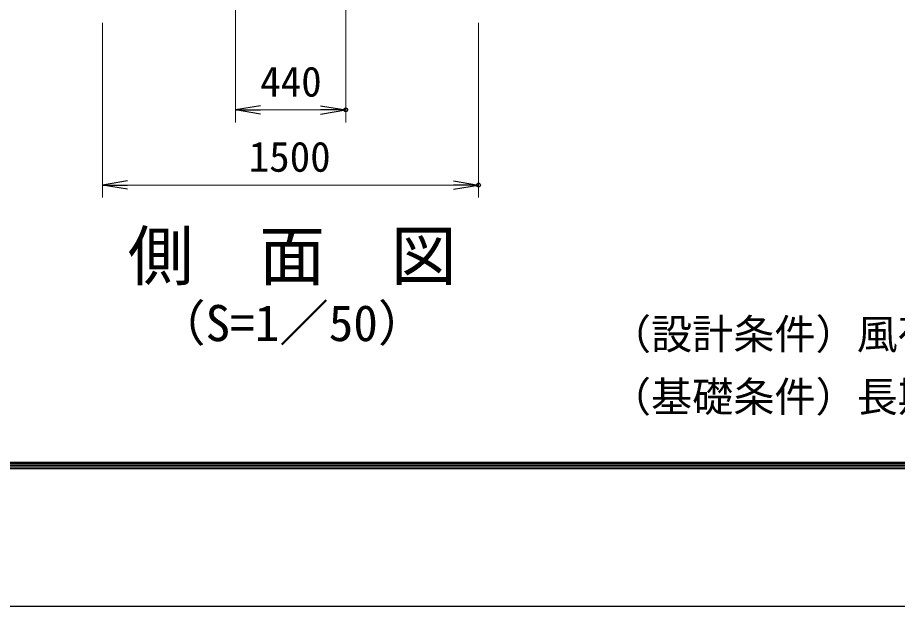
# Model space of a CAD drawing. Units: millimetres, scale not verified. Extents: x -10499 to 10501, y -7424 to 7426.
# Drawn here: x -3194 to 317, y -7424 to -5073 of the extents above; entities that cross this region are included whole.
import ezdxf
from ezdxf.enums import TextEntityAlignment as Align

# ---------------------------------------------------------------- set-up
doc = ezdxf.new("R2010")
doc.units = ezdxf.units.MM
doc.header["$LTSCALE"] = 30
doc.header["$PDMODE"] = 32
doc.header["$PDSIZE"] = 15
for name, color, linetype, lineweight in [('0-6_D-STR-DIM', 7, 'Continuous', 13), ('0-B_D-TTL-TXT', 7, 'Continuous', 13), ('0-E_D-TTL', 7, 'Continuous', 25)]:
    doc.layers.add(name, color=color, linetype=linetype, lineweight=lineweight)
doc.layers.add('0-7_0', color=7, linetype='Continuous')
doc.layers.add('0-8_Defpoints', color=8, linetype='Continuous')
doc.styles.add('ＭＳ ゴシック', font='')
doc.styles.get('ＭＳ ゴシック').set_extended_font_data('MS Gothic')

# ---------------------------------------------------------------- blocks, each defined once
blk = doc.blocks.new('_Open')
at = {"layer": '0-7_0'}
blk.add_line((-30, 5), (0, 0), dxfattribs=at)
blk.add_lwpolyline([(-30, -5), (0, 0), (-30, 0)], dxfattribs=at)

msp = doc.modelspace()

# ---------------------------------------------------------------- linework, layer by layer
at = {"layer": '0-6_D-STR-DIM'}
for p, q in [((-2324.48, -4644.43), (-2324.48, -5491.75)), ((-1884.48, -4644.43), (-1884.48, -5491.75)), ((-2854.48, -5094.43), (-2854.48, -5791.75)), ((-1354.48, -5094.43), (-1354.48, -5791.75)), ((-2224.48, -5441.75), (-1984.48, -5441.75)), ((-2754.48, -5741.75), (-1454.48, -5741.75))]:
    msp.add_line(p, q, dxfattribs=at)
at = {"layer": '0-8_Defpoints'}
for p in [(-1884.48, -5441.75), (-1354.48, -5741.75)]:
    msp.add_point(p, dxfattribs=at)
at = {"layer": '0-E_D-TTL', "color": 2}
msp.add_lwpolyline([(-10499.2, 7425.57), (10500.8, 7425.57), (10500.8, -7424.43), (-10499.2, -7424.43)], close=True, dxfattribs=at)
at = {"layer": '0-E_D-TTL'}
for points in [[(-9824.2, 6875.57), (9825.8, 6875.57), (9825.8, -6874.43), (-9824.2, -6874.43)], [(-9817.95, 6869.32), (9819.55, 6869.32), (9819.55, -6868.18), (-9817.95, -6868.18)], [(-9811.7, 6863.07), (9813.3, 6863.07), (9813.3, -6861.93), (-9811.7, -6861.93)], [(-9805.45, 6856.82), (9807.05, 6856.82), (9807.05, -6855.68), (-9805.45, -6855.68)], [(-9799.2, 6850.57), (9800.8, 6850.57), (9800.8, -6849.43), (-9799.2, -6849.43)]]:
    msp.add_lwpolyline(points, close=True, dxfattribs=at)

# ---------------------------------------------------------------- block references
at = {"layer": '0-6_D-STR-DIM', "xscale": 3.333333, "yscale": 3.333333, "rotation": 180}
for p in [(-2324.48, -5441.75), (-2854.48, -5741.75)]:
    msp.add_blockref('_Open', p, dxfattribs=at)
at = {"layer": '0-6_D-STR-DIM', "xscale": 3.333333, "yscale": 3.333333}
for p in [(-1884.48, -5441.75), (-1354.48, -5741.75)]:
    msp.add_blockref('_Open', p, dxfattribs=at)

# ---------------------------------------------------------------- texts
at = {"layer": '0-6_D-STR-DIM', "style": 'ＭＳ ゴシック'}
for s, p in [('440', (-2225.73, -5424.88)), ('1500', (-2271.73, -5724.88))]:
    msp.add_text(s, height=120.3, dxfattribs=at).set_placement(p, align=Align.BOTTOM_LEFT)
at = {"layer": '0-B_D-TTL-TXT', "style": 'ＭＳ ゴシック'}
for s, height, p in [('側\u3000面\u3000図', 192.4, (-2754.22, -6178.46)), ('（S=1／50）', 144.3, (-2640.52, -6408.4)), ('（設計条件）風荷重：昭和57年改正 建築基準法・同施行令に基づく風圧力に準拠。', 120.3, (-830.32, -6433.44)), ('（基礎条件）長期許容地耐力49kN/m の場合。', 120.3, (-830.32, -6683.44))]:
    msp.add_text(s, height=height, dxfattribs=at).set_placement(p, align=Align.BOTTOM_LEFT)

doc.saveas('drawing.dxf')
